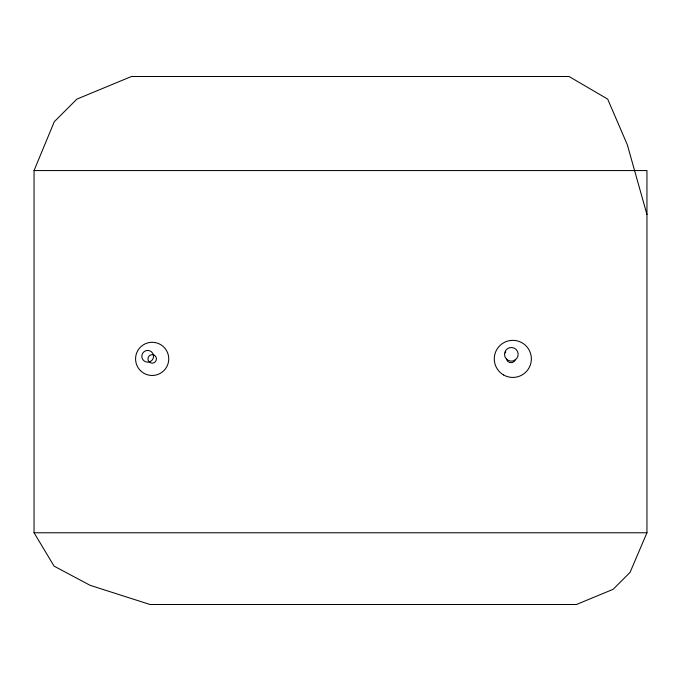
<?xml version="1.0" encoding="UTF-8"?>
<svg xmlns="http://www.w3.org/2000/svg" width="681" height="681" viewBox="0 0 681 681"><rect width="100%" height="100%" fill="white"/><g stroke="black" fill="none" stroke-linecap="round" stroke-linejoin="round"><path stroke-width="1.02" d="M34.05 170.565L646.95 170.565L646.95 532.772L630.044 572.398L613.138 589.303L576.458 604.498L150.007 604.498L90.13 585.328L54.105 566.158L34.05 532.772L34.05 170.565L54.284 121.712L76.893 99.103L131.459 76.502L569.035 76.502L607.673 99.103L627.312 144.738L646.95 214.524M34.05 532.772L646.95 532.772M515.543 359.27A4.69 4.69 0 0 1 506.477 359.27M505.379 352.894A4.035 4.035 0 0 1 505.787 351.915M150.603 361.364L149.19 361.951A5.857 5.857 0 0 1 142.023 357.814A5.857 5.857 0 0 1 146.16 350.638A5.857 5.857 0 0 1 153.336 354.784L153.531 356.299A5.857 5.857 0 0 1 150.603 361.364M154.289 355.21L153.259 354.784A4.248 4.248 0 0 0 149.156 361.892L150.041 362.564A4.248 4.248 0 0 0 155.838 361.015A4.248 4.248 0 0 0 154.289 355.21M140.431 370.617A16.591 16.591 0 0 0 168.19 363.177A16.591 16.591 0 0 0 147.871 342.858A16.591 16.591 0 0 0 140.431 370.617M503.548 374.95A18.54 18.54 0 0 0 531.359 358.887A18.54 18.54 0 0 0 503.548 342.832A18.54 18.54 0 0 0 503.548 374.95M506.502 359.159A6.836 6.836 0 0 0 517.926 356.095A6.836 6.836 0 0 0 509.558 347.736A6.836 6.836 0 0 0 506.502 359.159"/></g></svg>
